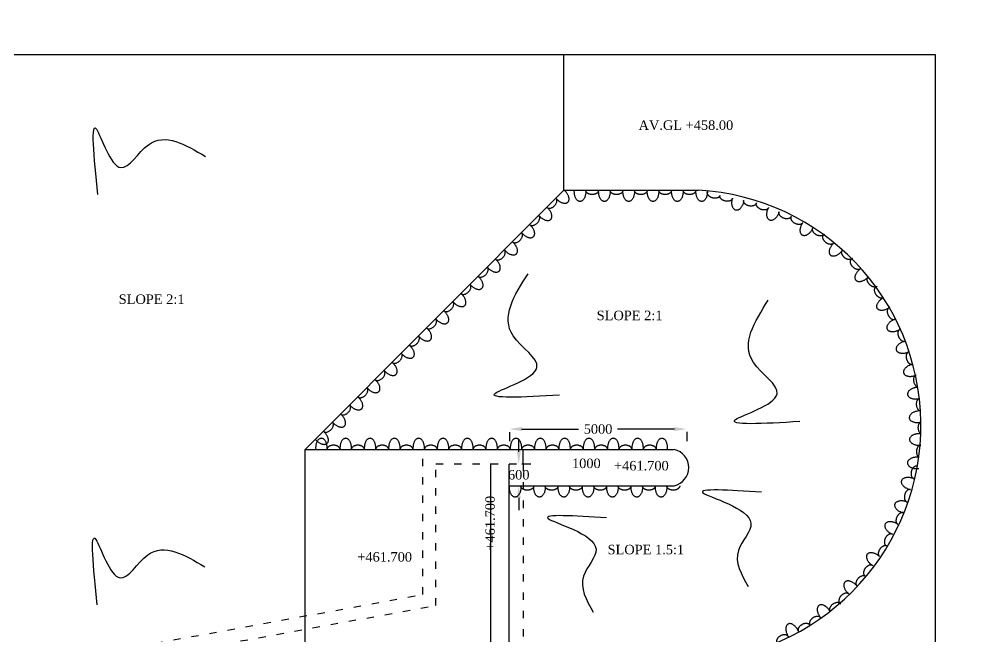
# Model space of a CAD drawing. Header units: inches. Extents: x 221.5 to 296.9, y 45.8 to 97.5.
# Drawn here: x 266.83 to 281.02, y 67.44 to 76.53 of the extents above; entities that cross this region are included whole.
import ezdxf

# ---------------------------------------------------------------- set-up
doc = ezdxf.new("R2010")
doc.units = ezdxf.units.IN
doc.header["$MEASUREMENT"] = 0
doc.linetypes.add('ACAD_ISO03W100', pattern=[30, 12, -18])
doc.layers.add('DIMENSION', color=7, linetype='Continuous')
doc.layers.add('DRAWING', color=7, linetype='Continuous')
doc.styles.get("Standard").update_dxf_attribs({"font": 'TIMES_1.TTF', "height": 0.14})
doc.dimstyles.get("Standard").update_dxf_attribs({"dimtxt": 0.2, "dimasz": 0.18, "dimexe": 0.18, "dimexo": 0.0625, "dimgap": 0.09, "dimtad": 0, "dimtih": 1, "dimtoh": 1, "dimdec": 4, "dimzin": 0, "dimdsep": 46, "dimtxsty": 'Standard', "dimcen": 0.09, "dimadec": 0, "dimazin": 0, "dimtfac": 1, "dimtdec": 4, "dimtofl": 0, "dimtmove": 0, "dimatfit": 3, "dimfxl": 0, "dimtolj": 1, "dimtzin": 0, "dimarcsym": 0})
picture_1 = doc.add_image_def('image1.jpg', size_in_pixel=(7220, 4937))

# ---------------------------------------------------------------- blocks, each defined once
blk = doc.blocks.new('elips')
at = {"layer": 'DRAWING', "linetype": 'ACAD_ISO03W100'}
for centre, major_axis, ratio, start_param, end_param in [((267.34, 72.662), (0, 0.141), 0.601156, 4.535344, 8.031027), ((267.698, 72.662), (0, 0.141), 0.601156, 4.535344, 8.031027), ((268.057, 72.662), (0, 0.141), 0.601156, 4.535344, 8.031027), ((268.415, 72.662), (0, 0.141), 0.601156, 4.535344, 8.031027), ((268.773, 72.662), (0, 0.141), 0.601156, 4.535344, 8.031027), ((269.132, 72.662), (0, 0.141), 0.601156, 4.535344, 8.031027), ((269.49, 72.662), (0, 0.141), 0.601156, 4.535344, 8.031027), ((269.848, 72.662), (0, 0.141), 0.601156, 4.535344, 8.031027), ((270.206, 72.662), (0, 0.141), 0.601156, 4.535344, 8.031027), ((270.565, 72.662), (0, 0.141), 0.601156, 4.535344, 8.031027), ((270.923, 72.662), (0, 0.141), 0.601156, 4.535344, 8.031027), ((271.281, 72.662), (0, 0.141), 0.601156, 4.535344, 8.031027), ((271.64, 72.662), (0, 0.141), 0.601156, 4.535344, 8.031027), ((271.998, 72.662), (0, 0.141), 0.601156, 4.535344, 8.031027), ((272.356, 72.662), (0, 0.141), 0.601156, 4.535344, 8.031027), ((267.519, 72.637), (-0.0956, 0), 0.668087, 3.141593, 6.283185), ((267.877, 72.637), (-0.0956, 0), 0.668087, 3.141593, 6.283185), ((268.236, 72.637), (-0.0956, 0), 0.668087, 3.141593, 6.283185), ((268.594, 72.637), (-0.0956, 0), 0.668087, 3.141593, 6.283185), ((268.952, 72.637), (-0.0956, 0), 0.668087, 3.141593, 6.283185), ((269.311, 72.637), (-0.0956, 0), 0.668087, 3.141593, 6.283185), ((269.669, 72.637), (-0.0956, 0), 0.668087, 3.141593, 6.283185), ((270.027, 72.637), (-0.0956, 0), 0.668087, 3.141593, 6.283185), ((270.385, 72.637), (-0.0956, 0), 0.668087, 3.141593, 6.283185), ((270.743, 72.637), (-0.0956, 0), 0.668087, 3.141593, 6.283185), ((271.102, 72.637), (-0.0956, 0), 0.668087, 3.141593, 6.283185), ((271.46, 72.637), (-0.0956, 0), 0.668087, 3.141593, 6.283185), ((271.818, 72.637), (-0.0956, 0), 0.668087, 3.141593, 6.283185), ((272.177, 72.637), (-0.0956, 0), 0.668087, 3.141593, 6.283185)]:
    blk.add_ellipse(centre, major_axis=major_axis, ratio=ratio, start_param=start_param, end_param=end_param, dxfattribs=at)
blk = doc.blocks.new('*D93')
at = {"layer": 'Defpoints', "color": 0, "transparency": 16777216}
for p in [(274.047, 70.511), (276.659, 70.517), (276.659, 70.495)]:
    blk.add_point(p, dxfattribs=at)
at = {"layer": 'DIMENSION', "color": 0, "lineweight": -2, "transparency": 16777216}
for p, q in [((274.047, 70.449), (274.047, 70.315)), ((274.227, 70.495), (275.065, 70.495)), ((276.479, 70.495), (275.641, 70.495)), ((276.659, 70.455), (276.659, 70.315))]:
    blk.add_line(p, q, dxfattribs=at)
at = {"layer": 'DIMENSION', "color": 0, "transparency": 16777216}
for points in [[(274.227, 70.525), (274.227, 70.465), (274.047, 70.495)], [(276.479, 70.525), (276.479, 70.465), (276.659, 70.495)]]:
    blk.add_solid(points, dxfattribs=at)
at = {"layer": 'DIMENSION', "color": 0, "transparency": 16777216, "insert": (275.353, 70.495), "char_height": 0.14, "attachment_point": 5}
blk.add_mtext('\\A1;5000', dxfattribs=at)
blk = doc.blocks.new('*D94')
at = {"layer": 'Defpoints', "color": 0, "transparency": 16777216}
for p in [(274.165, 69.981), (274.185, 69.981), (274.165, 69.661)]:
    blk.add_point(p, dxfattribs=at)
at = {"layer": 'DIMENSION', "color": 0, "lineweight": -2, "transparency": 16777216}
for p, q in [((274.185, 70.161), (274.185, 70.341)), ((274.228, 69.981), (274.365, 69.981)), ((274.228, 69.661), (274.365, 69.661)), ((274.185, 69.481), (274.185, 69.301))]:
    blk.add_line(p, q, dxfattribs=at)
at = {"layer": 'DIMENSION', "color": 0, "transparency": 16777216}
for points in [[(274.155, 70.161), (274.215, 70.161), (274.185, 69.981)], [(274.155, 69.481), (274.215, 69.481), (274.185, 69.661)]]:
    blk.add_solid(points, dxfattribs=at)
at = {"layer": 'DIMENSION', "color": 0, "transparency": 16777216, "insert": (274.185, 69.821), "char_height": 0.14, "attachment_point": 5}
blk.add_mtext('\\A1;600', dxfattribs=at)

msp = doc.modelspace()

# ---------------------------------------------------------------- linework, layer by layer
at = {"layer": 'DRAWING'}
for points in [[(233.67957, 76.00985), (280.31792, 76.00985), (280.31792, 63.7501), (280.31792, 54.60779), (229.1608, 54.60779), (229.18437, 63.7501)], [(271.03714, 70.19273), (274.85115, 74.01132), (274.85115, 76.00985)], [(274.85115, 74.01132), (276.83022, 74.01132)], [(271.03714, 66.42002), (271.03714, 70.19273), (272.77246, 70.1947)], [(272.77246, 70.1947), (276.46528, 70.1947)], [(274.25197, 69.98067), (274.25197, 70.1947)], [(273.7738, 67.30785), (273.7738, 69.98598)], [(274.03926, 69.97583), (274.03926, 67.10334)], [(274.03926, 69.66064), (276.47464, 69.66064)]]:
    msp.add_lwpolyline(points, dxfattribs=at)
at = {"layer": 'DRAWING', "linetype": 'ACAD_ISO03W100', "ltscale": 0.009}
for points in [[(268.83198, 65.87379), (268.83198, 67.34219), (272.77246, 68.05871), (272.77246, 70.1947)], [(269.02413, 65.87379), (269.02413, 67.18183), (272.96461, 67.89835), (272.96461, 69.98067)], [(272.96461, 69.98067), (274.25197, 69.98067), (274.25197, 63.7501)]]:
    msp.add_lwpolyline(points, dxfattribs=at)
at = {"layer": 'DRAWING'}
for centre, radius, start, end in [((276.64035, 70.54884), 3.46768, 274.682443, 86.861199), ((276.41574, 69.92767), 0.27345, 282.437472, 77.562528)]:
    msp.add_arc(centre, radius, start, end, dxfattribs=at)
at = {"layer": 'DRAWING', "linetype": 'ACAD_ISO03W100', "extrusion": (0, 0, -1)}
for centre, major_axis, ratio, start_param, end_param in [((275.08785, 73.98655), (0, -0.14065), 0.60115563, 4.53534369, 8.03102693), ((275.26672, 74.01132), (-0.09564, 0), 0.66808712, 3.14159265, 6.28318531), ((275.44619, 73.98655), (0, -0.14065), 0.60115563, 4.53534369, 8.03102693), ((275.62505, 74.01132), (-0.09564, 0), 0.66808712, 3.14159265, 6.28318531), ((275.80452, 73.98655), (0, -0.14065), 0.60115563, 4.53534369, 8.03102693), ((275.98339, 74.01132), (-0.09564, 0), 0.66808712, 3.14159265, 6.28318531), ((276.16286, 73.98655), (0, -0.14065), 0.60115563, 4.53534369, 8.03102693), ((276.34173, 74.01132), (-0.09564, 0), 0.66808712, 3.14159265, 6.28318531), ((276.5212, 73.98655), (0, -0.14065), 0.60115563, 4.53534369, 8.03102693), ((276.70007, 74.01132), (-0.09564, 0), 0.66808712, 3.14159265, 6.28318531), ((276.87954, 73.98655), (0, -0.14065), 0.60115563, 4.53534369, 8.03102693), ((277.05581, 73.95945), (-0.09172, 0.0271), 0.66808712, 3.14159265, 6.28318531), ((277.24113, 73.91339), (-0.09373, 0.019), 0.66808712, 3.14159265, 6.28318531), ((277.41211, 73.85346), (-0.02794, -0.13785), 0.60115563, 4.53534369, 8.03102693), ((277.59233, 73.84221), (-0.09373, 0.019), 0.66808712, 3.14159265, 6.28318531), ((277.7752, 73.78855), (-0.08913, 0.03466), 0.66808712, 3.14159265, 6.28318531), ((277.93349, 73.70042), (-0.05098, -0.13109), 0.60115563, 4.53534369, 8.03102693), ((278.10917, 73.65868), (-0.08913, 0.03466), 0.66808712, 3.14159265, 6.28318531), ((278.28435, 73.57791), (-0.08442, 0.04494), 0.66808712, 3.14159265, 6.28318531), ((278.43113, 73.47172), (-0.06609, -0.12416), 0.60115563, 4.53534369, 8.03102693), ((278.60067, 73.40955), (-0.08442, 0.04494), 0.66808712, 3.14159265, 6.28318531), ((278.74703, 73.29174), (-0.07436, 0.06014), 0.66808712, 3.14159265, 6.28318531), ((278.87099, 73.15962), (-0.08845, -0.10936), 0.60115563, 4.53534369, 8.03102693), ((279.02565, 73.0664), (-0.07436, 0.06014), 0.66808712, 3.14159265, 6.28318531), ((279.15113, 72.92512), (-0.06616, 0.06906), 0.66808712, 3.14159265, 6.28318531), ((279.2574, 72.77839), (-0.10156, -0.0973), 0.60115563, 4.53534369, 8.03102693), ((279.39902, 72.66637), (-0.06616, 0.06906), 0.66808712, 3.14159265, 6.28318531), ((279.50205, 72.50844), (-0.05491, 0.0783), 0.66808712, 3.14159265, 6.28318531), ((279.58481, 72.34728), (-0.11516, -0.08075), 0.60115563, 4.53534369, 8.03102693), ((274.13179, 69.63437), (0, -0.14065), 0.60115563, 4.53534369, 8.03102693), ((274.31066, 69.65914), (-0.09564, 0), 0.66808712, 3.14159265, 6.28318531), ((274.49013, 69.63437), (0, -0.14065), 0.60115563, 4.53534369, 8.03102693), ((274.66899, 69.65914), (-0.09564, 0), 0.66808712, 3.14159265, 6.28318531), ((274.84847, 69.63437), (0, -0.14065), 0.60115563, 4.53534369, 8.03102693), ((275.02733, 69.65914), (-0.09564, 0), 0.66808712, 3.14159265, 6.28318531), ((275.2068, 69.63437), (0, -0.14065), 0.60115563, 4.53534369, 8.03102693), ((275.38567, 69.65914), (-0.09564, 0), 0.66808712, 3.14159265, 6.28318531), ((275.56514, 69.63437), (0, -0.14065), 0.60115563, 4.53534369, 8.03102693), ((275.74401, 69.65914), (-0.09564, 0), 0.66808712, 3.14159265, 6.28318531), ((275.92348, 69.63437), (0, -0.14065), 0.60115563, 4.53534369, 8.03102693), ((276.10235, 69.65914), (-0.09564, 0), 0.66808712, 3.14159265, 6.28318531), ((276.28182, 69.63437), (0, -0.14065), 0.60115563, 4.53534369, 8.03102693), ((276.46068, 69.65914), (-0.09564, 0), 0.66808712, 3.14159265, 6.28318531)]:
    msp.add_ellipse(centre, major_axis=major_axis, ratio=ratio, start_param=start_param, end_param=end_param, dxfattribs=at)
at = {"layer": 'DRAWING', "linetype": 'ACAD_ISO03W100'}
for centre, major_axis, ratio, start_param, end_param in [((279.68384, 72.1985), (0.04153, -0.08615), 0.66808712, 3.14159265, 6.28318531), ((279.73919, 72.02662), (-0.1267, -0.06107), 0.60115563, 4.53534369, 8.03102693), ((279.83917, 71.87625), (0.04153, -0.08615), 0.66808712, 3.14159265, 6.28318531), ((279.88036, 71.70234), (-0.13397, -0.04282), 0.60115563, 4.53534369, 8.03102693), ((279.95841, 71.53951), (0.02911, -0.0911), 0.66808712, 3.14159265, 6.28318531), ((279.98913, 71.36155), (-0.13397, -0.04282), 0.60115563, 4.53534369, 8.03102693), ((280.06718, 71.19871), (-0.02911, 0.0911), 0.66808712, 0, 2.62356357), ((280.05144, 71.02374), (-0.13874, -0.02313), 0.60115563, 4.53534369, 8.03102693), ((280.10529, 70.85138), (-0.01573, 0.09433), 0.66808712, 0, 2.62356357), ((280.07685, 70.67802), (-0.13874, -0.02313), 0.60115563, 4.53534369, 8.03102693), ((280.1307, 70.50566), (-0.01573, 0.09433), 0.66808712, 0, 2.62356357), ((280.08199, 70.34148), (-0.14065, -0.00035), 0.60115563, 4.53534369, 8.03102693), ((271.27804, 70.21768), (0, 0.14065), 0.60115563, 4.53534369, 8.03102693), ((271.45691, 70.19291), (-0.09564, 0), 0.66808712, 3.14159265, 6.28318531), ((271.63638, 70.21768), (0, 0.14065), 0.60115563, 4.53534369, 8.03102693), ((271.81524, 70.19291), (-0.09564, 0), 0.66808712, 3.14159265, 6.28318531), ((271.99471, 70.21768), (0, 0.14065), 0.60115563, 4.53534369, 8.03102693), ((272.17358, 70.19291), (-0.09564, 0), 0.66808712, 3.14159265, 6.28318531), ((272.35305, 70.21768), (0, 0.14065), 0.60115563, 4.53534369, 8.03102693), ((272.53192, 70.19291), (-0.09564, 0), 0.66808712, 3.14159265, 6.28318531), ((272.71139, 70.21768), (0, 0.14065), 0.60115563, 4.53534369, 8.03102693), ((272.89026, 70.19291), (-0.09564, 0), 0.66808712, 3.14159265, 6.28318531), ((273.06973, 70.21768), (0, 0.14065), 0.60115563, 4.53534369, 8.03102693), ((273.24859, 70.19291), (-0.09564, 0), 0.66808712, 3.14159265, 6.28318531), ((273.42806, 70.21768), (0, 0.14065), 0.60115563, 4.53534369, 8.03102693), ((273.60693, 70.19291), (-0.09564, 0), 0.66808712, 3.14159265, 6.28318531), ((273.7858, 70.21768), (0, 0.14065), 0.60115563, 4.53534369, 8.03102693), ((273.96467, 70.19291), (-0.09564, 0), 0.66808712, 3.14159265, 6.28318531), ((274.14414, 70.21768), (0, 0.14065), 0.60115563, 4.53534369, 8.03102693), ((274.323, 70.19291), (-0.09564, 0), 0.66808712, 3.14159265, 6.28318531), ((274.50247, 70.21768), (0, 0.14065), 0.60115563, 4.53534369, 8.03102693), ((274.68134, 70.19291), (-0.09564, 0), 0.66808712, 3.14159265, 6.28318531), ((274.86081, 70.21768), (0, 0.14065), 0.60115563, 4.53534369, 8.03102693), ((275.03968, 70.19291), (-0.09564, 0), 0.66808712, 3.14159265, 6.28318531), ((275.21915, 70.21768), (0, 0.14065), 0.60115563, 4.53534369, 8.03102693), ((275.39802, 70.19291), (-0.09564, 0), 0.66808712, 3.14159265, 6.28318531), ((275.57749, 70.21768), (0, 0.14065), 0.60115563, 4.53534369, 8.03102693), ((275.75636, 70.19291), (-0.09564, 0), 0.66808712, 3.14159265, 6.28318531), ((275.93583, 70.21768), (0, 0.14065), 0.60115563, 4.53534369, 8.03102693), ((276.11469, 70.19291), (-0.09564, 0), 0.66808712, 3.14159265, 6.28318531), ((276.29356, 70.21768), (0, 0.14065), 0.60115563, 4.53534369, 8.03102693), ((280.10721, 70.16268), (-0.00024, 0.09564), 0.66808712, 0, 2.62356357), ((280.05108, 69.99622), (-0.14065, -0.00035), 0.60115563, 4.53534369, 8.03102693), ((280.02979, 69.85649), (-0.02626, -0.09196), 0.66808712, 3.14159265, 6.28318531), ((279.95685, 69.6913), (-0.13524, 0.03862), 0.60115563, 4.53534369, 8.03102693), ((279.93155, 69.51251), (-0.02626, -0.09196), 0.66808712, 3.14159265, 6.28318531), ((279.85861, 69.34732), (-0.13524, 0.03862), 0.60115563, 4.53534369, 8.03102693), ((279.81386, 69.17648), (-0.04572, -0.084), 0.66808712, 3.14159265, 6.28318531), ((279.7066, 69.03122), (-0.12354, 0.06723), 0.60115563, 4.53534369, 8.03102693), ((279.64256, 68.86174), (-0.04572, -0.084), 0.66808712, 3.14159265, 6.28318531), ((279.55803, 68.69319), (-0.05794, -0.07609), 0.66808712, 3.14159265, 6.28318531), ((279.42996, 68.56589), (-0.1119, 0.08521), 0.60115563, 4.53534369, 8.03102693), ((279.34094, 68.4081), (-0.05794, -0.07609), 0.66808712, 3.14159265, 6.28318531), ((279.23221, 68.25356), (-0.06709, -0.06815), 0.66808712, 3.14159265, 6.28318531), ((279.08907, 68.14347), (-0.10023, 0.09867), 0.60115563, 4.53534369, 8.03102693), ((278.98081, 67.9982), (-0.06709, -0.06815), 0.66808712, 3.14159265, 6.28318531), ((278.68726, 67.7837), (-0.07968, 0.1159), 0.60115563, 4.53534369, 8.03102693), ((278.84869, 67.86462), (-0.07881, -0.05418), 0.66808712, 3.14159265, 6.28318531), ((278.55341, 67.66161), (-0.07881, -0.05418), 0.66808712, 3.14159265, 6.28318531), ((278.21862, 67.50027), (-0.06545, 0.12449), 0.60115563, 4.53534369, 8.03102693), ((278.38847, 67.56158), (-0.08465, -0.0445), 0.66808712, 3.14159265, 6.28318531), ((278.0713, 67.39483), (-0.08465, -0.0445), 0.66808712, 3.14159265, 6.28318531)]:
    msp.add_ellipse(centre, major_axis=major_axis, ratio=ratio, start_param=start_param, end_param=end_param, dxfattribs=at)
at = {"layer": 'DRAWING'}
for points in [[(267.98506, 73.94826), (267.96813, 74.90644), (268.32366, 74.34281), (268.72997, 74.68099), (269.57082, 74.50626)], [(274.78683, 70.99503), (273.8416, 71.02408), (274.45237, 71.40171), (274.10336, 71.86648), (274.32149, 72.78149)], [(278.32488, 70.60497), (277.37965, 70.63402), (277.99041, 71.01165), (277.64141, 71.47642), (277.85954, 72.39143)], [(277.75858, 69.56717), (276.89881, 69.55694), (277.60505, 69.10714), (277.42082, 68.70845), (277.56411, 68.17686)], [(275.47698, 69.18892), (274.61721, 69.1787), (275.32345, 68.72889), (275.13921, 68.3302), (275.28251, 67.79862)], [(267.9742, 67.90887), (267.95727, 68.86705), (268.3128, 68.30341), (268.71912, 68.64159), (269.55997, 68.46687)]]:
    msp.add_spline(points, degree=3, dxfattribs=at)

# ---------------------------------------------------------------- block references
at = {"layer": 'DRAWING', "rotation": 225.0344004941065}
msp.add_blockref('elips', (412.32366, 314.43534), dxfattribs=at)

# ---------------------------------------------------------------- texts
at = {"layer": 'DIMENSION'}
for s, p in [('AV.GL +458.00', (275.95072, 74.89862)), ('SLOPE 2:1', (268.29233, 72.33672)), ('SLOPE 2:1', (275.33312, 72.09756)), ('1000', (274.96946, 69.92029)), ('+461.700', (275.58782, 69.88596)), ('SLOPE 1.5:1', (275.49319, 68.65113)), ('+461.700', (271.80645, 68.54326))]:
    msp.add_text(s, height=0.14, dxfattribs=at).set_placement(p)
msp.add_text('+461.700', height=0.14, rotation=90, dxfattribs=at).set_placement((273.83268, 68.70504))

# ---------------------------------------------------------------- dimensions: what is measured, and where the dimension line sits
dim = msp.add_linear_dim(base=(276.65863, 70.49503), p1=(274.04655, 70.51138), p2=(276.65863, 70.51705), text='5000', dimstyle='Standard', dxfattribs=at)
dim.commit()
dim.dimension.update_dxf_attribs({"geometry": '*D93', "text_midpoint": (275.35259, 70.49503)})
dim = msp.add_linear_dim(base=(274.18536, 69.98067), p1=(274.16502, 69.66064), p2=(274.16502, 69.98067), angle=90, text='600', dimstyle='Standard', dxfattribs=at)
dim.commit()
dim.dimension.update_dxf_attribs({"geometry": '*D94', "text_midpoint": (274.18536, 69.82065), "dimtype": 160})

# ---------------------------------------------------------------- pictures from other files: only their frames are drawn
at = {"linetype": 'ACAD_ISO03W100'}
image = msp.add_image(picture_1, insert=(221.49464, 46.13772), size_in_units=(75.15433, 51.39016), rotation=-0.2479613, dxfattribs=dict(at, fade=30))
image.dxf.flags = 7

doc.saveas('drawing.dxf')
